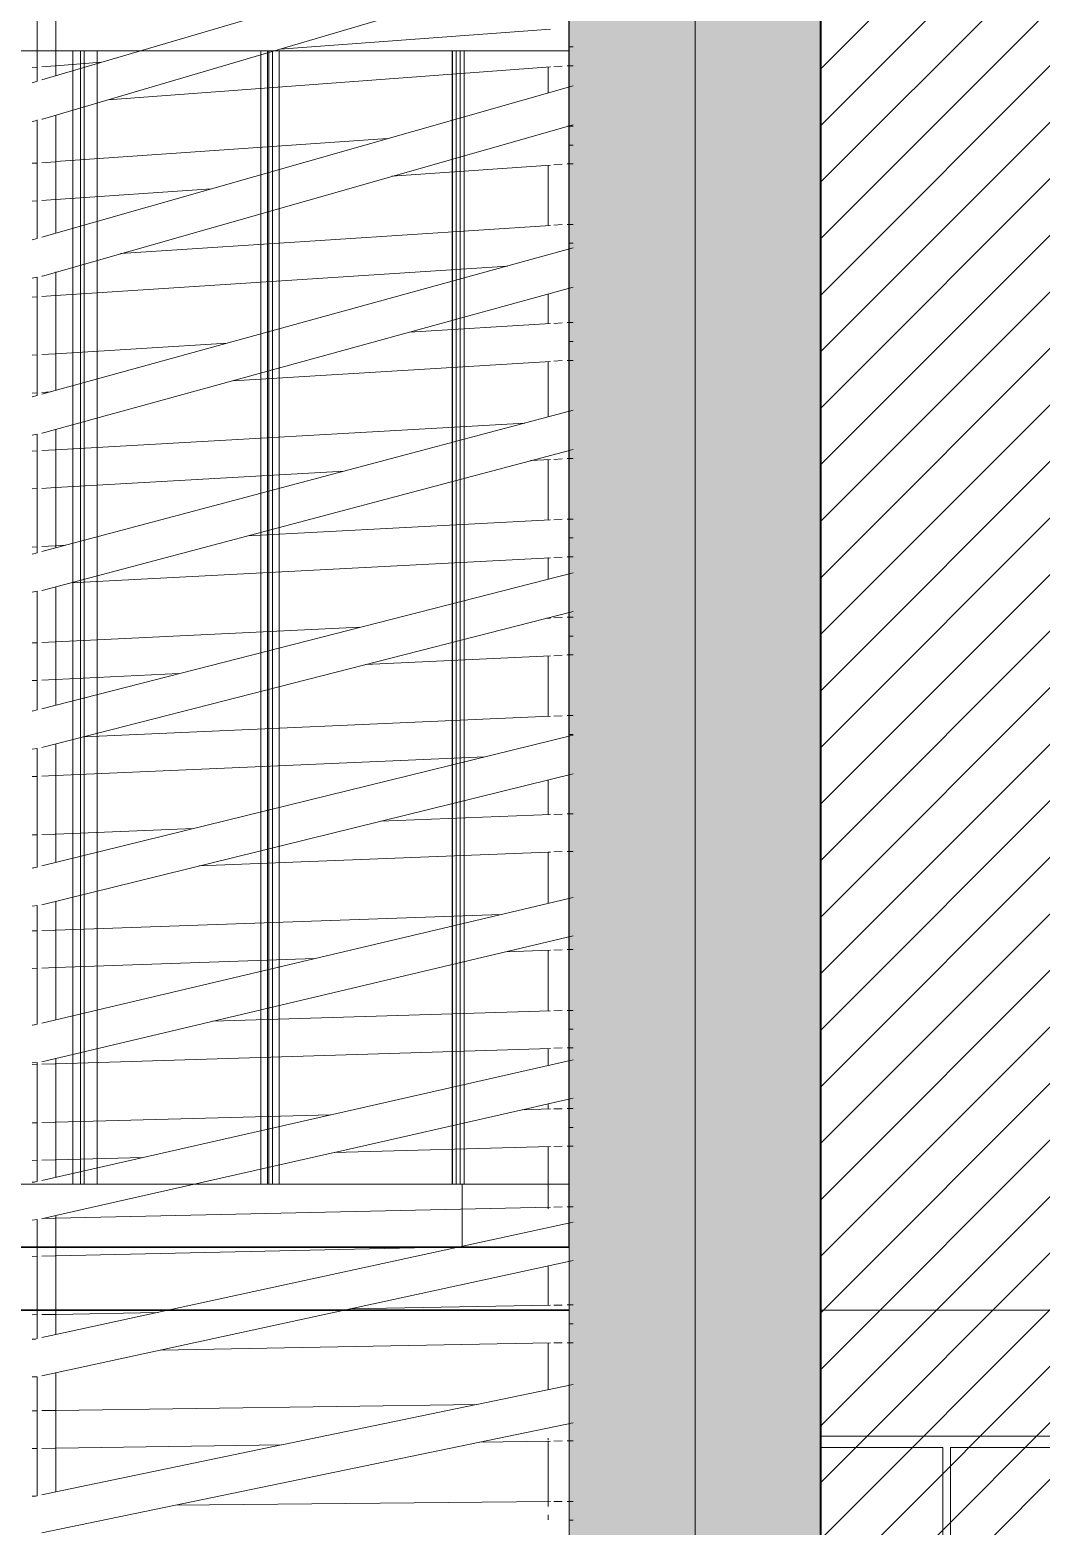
# Model space of a CAD drawing. Header units: millimetres. Extents: x 886808 to 1650903, y -1008069 to 230892.
# Drawn here: x 1019526 to 1020330, y -559522 to -558334 of the extents above; entities that cross this region are included whole.
import ezdxf
from ezdxf.xclip import XClip

# ---------------------------------------------------------------- set-up
doc = ezdxf.new("R2010")
doc.units = ezdxf.units.MM
doc.header["$XCLIPFRAME"] = 0
doc.linetypes.add('ACAD_ISO07W100', pattern=[3, 0, -3])
doc.linetypes.add('CENTER', pattern=[2, 1.25, -0.25, 0.25, -0.25])
doc.layers.get('0').update_dxf_attribs({"lineweight": 0})
for name, color, linetype, lineweight in [('0.NETMANHNHAT-0.05', 251, 'Continuous', 0), ('01- NET TUONG- 242', 242, 'Continuous', 40), ('8l NET TO', 8, 'Continuous', 9), ('A-GLAZ-CURT', 52, 'Continuous', 5), ('A-Wall', 113, 'Continuous', 30), ('A_Dim', 8, 'Continuous', 5), ('i_hatch', 250, 'Continuous', 0)]:
    doc.layers.add(name, color=color, linetype=linetype, lineweight=lineweight)
doc.layers.add('SCA1-ARC-1-concrete_block_1_c', color=141, linetype='Continuous')

# ---------------------------------------------------------------- blocks, each defined once
blk = doc.blocks.new('*U154')
at = {"linetype": 'ACAD_ISO07W100', "ltscale": 1000, "transparency": 33554636}
blk.add_wipeout([(0, 0), (0, 100), (13300, 100), (13300, 0)], dxfattribs=at)
at = {"layer": 'i_hatch', "transparency": 33554636}
h = blk.add_hatch(dxfattribs=at)
h.set_pattern_fill('BT-01', color=256, scale=10, angle=90, style=0, pattern_type=2)
h.set_pattern_definition([(140, (34848.997, -41770.634), (6.275213, 71.72602), [7.5, -82.5]), (85, (34849, -41770.634), (-75.21921, -13.87513), [6, -66]), (190.4514, (34849.52, -41764.66), (-68.94395, 57.85094), [6.37402, -70.11421]), (136.1842, (34829, -41770.63), (16.5519, 106.7241), [11.25, -123.75]), (186.6356, (34830.38, -41761.74), (-97.41179, 93.46627), [9.56103, -105.1713]), (81.1842, (34829, -41770.63), (-97.41186, 93.4662), [9, -99]), (111, (34833.997, -41760.634), (40.26189, 59.690705), [7.5, -82.5]), (56, (34834, -41760.634), (-72.515, 24.33153), [6, -66]), (161.4514, (34837.35, -41755.66), (-32.25305, 84.02226), [6.37402, -70.11421]), (127.5, (34848.997, -41770.634), (-33.289385, 1.215986), [0, -65.2, 0, -67, 0, -66.25]), (97.5, (34848.997, -41770.634), (-39.441171, 26.306954), [0, -38.2, 0, -63.7, 0, -25.25]), (57.5, (34848.997, -41792.934), (2.255487, 53.382244), [0, -25, 0, -78, 0, -103.5]), (47.5, (34848.997, -41802.934), (-10.0105, 58.318617), [0, -32.5, 0, -51.8, 0, -73.5]), (135, (34848.997, -41770.634), (-30.052038, -30.052038), []), (135, (34836.747, -41770.634), (-30.052038, -30.052038), [])])
h.paths.add_polyline_path([(13300, 0), (13300, 100), (0, 100), (0, 0)])
at = {"transparency": 33554636}
blk.add_lwpolyline([(0, 0), (0, 100), (13300, 100), (13300, 0)], close=True, dxfattribs=at)
blk = doc.blocks.new('*U155')
at = {"linetype": 'ACAD_ISO07W100', "ltscale": 1000, "transparency": 33554636}
blk.add_wipeout([(0, 0), (0, 100), (12500, 100), (12500, 0)], dxfattribs=at)
at = {"layer": 'i_hatch', "transparency": 33554636}
h = blk.add_hatch(dxfattribs=at)
h.set_pattern_fill('BT-01', color=256, scale=10, angle=90, style=0, pattern_type=2)
h.set_pattern_definition([(140, (34048.997, -41770.634), (6.275213, 71.72602), [7.5, -82.5]), (85, (34049, -41770.634), (-75.21921, -13.87513), [6, -66]), (190.4514, (34049.52, -41764.66), (-68.94395, 57.85094), [6.37402, -70.11421]), (136.1842, (34029, -41770.63), (16.5519, 106.7241), [11.25, -123.75]), (186.6356, (34030.38, -41761.74), (-97.41179, 93.46627), [9.56103, -105.1713]), (81.1842, (34029, -41770.63), (-97.41186, 93.4662), [9, -99]), (111, (34033.997, -41760.634), (40.26189, 59.690705), [7.5, -82.5]), (56, (34034, -41760.634), (-72.515, 24.33153), [6, -66]), (161.4514, (34037.35, -41755.66), (-32.25305, 84.02226), [6.37402, -70.11421]), (127.5, (34048.997, -41770.634), (-33.289385, 1.215986), [0, -65.2, 0, -67, 0, -66.25]), (97.5, (34048.997, -41770.634), (-39.441171, 26.306954), [0, -38.2, 0, -63.7, 0, -25.25]), (57.5, (34048.997, -41792.934), (2.255487, 53.382244), [0, -25, 0, -78, 0, -103.5]), (47.5, (34048.997, -41802.934), (-10.0105, 58.318617), [0, -32.5, 0, -51.8, 0, -73.5]), (135, (34048.997, -41770.634), (-30.052038, -30.052038), []), (135, (34036.747, -41770.634), (-30.052038, -30.052038), [])])
h.paths.add_polyline_path([(12500, 0), (12500, 100), (0, 100), (0, 0)])
at = {"transparency": 33554636}
blk.add_lwpolyline([(0, 0), (0, 100), (12500, 100), (12500, 0)], close=True, dxfattribs=at)
blk = doc.blocks.new('A$C721F1166')
at = {"layer": 'A-GLAZ-CURT', "transparency": 33554636}
blk.add_lwpolyline([(97, 9), (97, 291), (0, 291), (0, 300), (200, 300), (200, 291), (103, 291), (103, 9), (200, 9), (200, 0), (0, 0), (0, 9)], close=True, dxfattribs=at)
blk = doc.blocks.new('A$C14C457CE')
for p, q in [((7887.9, 2818.5), (8368.9, 2676.9)), ((7887.9, 2787.3), (8368.5, 2645.7)), ((8357.8, 2680.1), (8357.8, 2773.7)), ((8372.8, 2675.7), (8372.8, 2769.6)), ((8180, 2701.2), (7964.7, 2717.2)), ((7949.9, 2703.1), (7941.1, 2703.1)), ((7887.9, 2689), (8368.9, 2552)), ((7951.1, 2688.1), (7941.1, 2688.1)), ((7951.7, 2688.1), (7951.1, 2688.1)), ((7962.3, 2687.3), (7955.6, 2687.8)), ((8316.4, 2661.1), (7964.7, 2687.1)), ((7966.7, 2666.6), (7966.7, 2687)), ((8357.8, 2688.1), (8321.8, 2690.8)), ((8368.9, 2687.3), (8358.3, 2688)), ((8376.7, 2686.7), (8372.8, 2687)), ((8372.8, 2675.7), (8376.7, 2674.6)), ((7887.9, 2657.9), (8368.6, 2521)), ((7951.4, 2640.1), (7941.1, 2640.1)), ((8357.8, 2555.2), (8357.8, 2648.9)), ((8368.5, 2645.7), (8368.9, 2645.6)), ((8372.8, 2550.9), (8372.8, 2645)), ((8372.8, 2644.7), (8376.7, 2643.8)), ((8357.8, 2611.9), (8094.4, 2630.2)), ((7949.9, 2625.1), (7941.1, 2625.1)), ((7951.2, 2610.1), (7941.1, 2610.1)), ((7951.7, 2610.1), (7951.2, 2610.1)), ((7962.3, 2609.3), (7955.6, 2609.8)), ((8090.9, 2600.4), (7964.7, 2609.2)), ((7966.7, 2561.2), (7966.7, 2609)), ((8368.9, 2611.1), (8358.3, 2611.8)), ((8376.7, 2610.6), (8372.8, 2610.8)), ((8357.8, 2581.8), (8234.2, 2590.4)), ((8368.9, 2581), (8358.3, 2581.8)), ((8376.7, 2580.5), (8372.8, 2580.8)), ((7887.9, 2559.6), (8368.9, 2427.2)), ((7951.7, 2562.1), (7941.1, 2562.1)), ((7962.3, 2561.4), (7955.6, 2561.9)), ((8306.5, 2539), (7964.7, 2561.3)), ((7949.9, 2547.1), (7941.1, 2547.1)), ((8372.8, 2550.9), (8376.7, 2549.8)), ((7887.9, 2528.5), (8368.7, 2396.2)), ((8357.8, 2505.6), (7998.9, 2529)), ((8357.8, 2430.3), (8357.8, 2524.4)), ((8368.6, 2521), (8368.9, 2520.9)), ((8372.8, 2426.1), (8372.8, 2520.2)), ((8372.8, 2520.1), (8376.7, 2519.3)), ((7966.7, 2483.2), (7966.7, 2506.8)), ((8368.9, 2504.8), (8358.3, 2505.5)), ((8376.7, 2504.3), (8372.8, 2504.6)), ((7951.7, 2484.1), (7941.1, 2484.1)), ((7962.3, 2483.5), (7955.6, 2483.9)), ((8076.9, 2476.5), (7964.7, 2483.3)), ((7949.9, 2469.1), (7941.1, 2469.1)), ((8357.8, 2459.4), (8221.8, 2467.7)), ((8368.9, 2458.7), (8358.3, 2459.4)), ((7951.3, 2454.1), (7941.1, 2454.1)), ((7951.7, 2454.1), (7951.3, 2454.1)), ((7962.3, 2453.4), (7955.6, 2453.9)), ((8217.1, 2437.9), (7964.7, 2453.3)), ((7966.7, 2409.2), (7966.7, 2453.2)), ((8376.7, 2458.2), (8372.8, 2458.5)), ((7887.9, 2430.1), (8368.9, 2302.4)), ((8368.9, 2428.7), (8362, 2429.1)), ((8376.7, 2428.2), (8372.8, 2428.4)), ((8372.8, 2426.1), (8376.7, 2425.1)), ((8357.8, 2383.1), (7985.3, 2404.2)), ((7887.9, 2399.1), (8368.8, 2271.4)), ((8357.8, 2305.3), (8357.8, 2399.2)), ((8368.7, 2396.2), (8368.9, 2396.2)), ((8372.8, 2301.3), (8372.8, 2395.5)), ((8372.8, 2395.4), (8376.7, 2394.7)), ((7951.4, 2376.1), (7941.1, 2376.1)), ((7951.7, 2376.1), (7951.4, 2376.1)), ((8368.9, 2382.5), (8358.3, 2383.1)), ((8376.7, 2382.1), (8372.8, 2382.3)), ((7962.3, 2375.5), (7955.6, 2375.9)), ((7980.8, 2374.5), (7964.7, 2375.4)), ((7966.7, 2327.3), (7966.7, 2375.3)), ((8357.8, 2353.1), (8128.9, 2366.1)), ((8368.9, 2352.5), (8358.3, 2353.1)), ((8376.7, 2352.1), (8372.8, 2352.3)), ((7951.7, 2328.1), (7941.1, 2328.1)), ((7962.3, 2327.5), (7955.6, 2327.9)), ((8205.4, 2314.8), (7964.7, 2327.4)), ((7949.9, 2313.1), (7941.1, 2313.1)), ((8357.8, 2306.9), (8350.5, 2307.3)), ((8368.9, 2306.3), (8358.3, 2306.8)), ((8376.7, 2305.9), (8372.8, 2306.1)), ((7887.9, 2300.6), (8368.9, 2177.5)), ((7951.4, 2298.1), (7941.1, 2298.1)), ((7951.7, 2298.1), (7951.4, 2298.1)), ((7962.3, 2297.6), (7955.6, 2297.9)), ((8345.9, 2277.5), (7964.7, 2297.4)), ((7966.7, 2280.4), (7966.7, 2297.6)), ((8372.8, 2301.3), (8376.7, 2300.3)), ((7887.9, 2269.8), (8368.9, 2146.7)), ((8357.8, 2180.4), (8357.8, 2274.4)), ((8368.8, 2271.4), (8368.9, 2271.4)), ((8372.8, 2270.8), (8376.7, 2270.1)), ((8372.8, 2176.5), (8372.8, 2270.8)), ((7951.7, 2250.1), (7941.1, 2250.1)), ((7962.3, 2249.6), (7955.6, 2249.9)), ((7967.9, 2249.3), (7964.7, 2249.4)), ((7966.7, 2249.4), (7966.7, 2249.6)), ((7950, 2235.1), (7941.1, 2235.1)), ((8357.8, 2230.6), (8116.2, 2242.2)), ((8368.9, 2230.1), (8358.3, 2230.6)), ((8376.7, 2229.7), (8372.8, 2229.9)), ((7951.5, 2220.2), (7941.1, 2220.2)), ((7951.7, 2220.1), (7951.5, 2220.2)), ((7962.3, 2219.6), (7955.6, 2220)), ((8111.8, 2212.5), (7964.7, 2219.5)), ((7966.7, 2171.4), (7966.7, 2219.4)), ((8357.8, 2200.7), (8260.1, 2205.4)), ((8368.9, 2200.1), (8358.3, 2200.6)), ((8376.7, 2199.8), (8372.8, 2200)), ((8372.8, 2176.5), (8376.7, 2175.5)), ((8376.1, 2175.7), (8376.7, 2175.6)), ((7887.9, 2171.1), (8368.9, 2052.7)), ((7951.7, 2172), (7941.1, 2172)), ((7962.3, 2171.6), (7955.6, 2171.9)), ((8335.3, 2155.3), (7964.7, 2171.5)), ((7950, 2157.1), (7944.8, 2157.1)), ((7887.9, 2140.4), (8368.9, 2021.9)), ((8357.8, 2124.4), (8017, 2139.3)), ((8357.8, 2055.4), (8357.8, 2149.5)), ((8372.8, 2146), (8376.7, 2145.5)), ((8372.8, 2051.7), (8372.8, 2146)), ((7966.7, 2093.4), (7966.7, 2121)), ((8368.9, 2124), (8358.3, 2124.4)), ((8376.7, 2123.6), (8372.8, 2123.8)), ((7951.7, 2094), (7941.1, 2094)), ((7962.3, 2093.6), (7955.6, 2093.9)), ((8099.9, 2088.2), (7964.7, 2093.5)), ((8357.8, 2078), (8248.6, 2082.3)), ((8368.9, 2077.6), (8358.3, 2078)), ((8376.7, 2077.3), (8372.8, 2077.4)), ((7951.6, 2064.2), (7941.1, 2064.2)), ((7951.7, 2064.2), (7951.6, 2064.2)), ((7962.3, 2063.8), (7955.6, 2064.1)), ((7966.7, 2063.7), (7964.7, 2063.7)), ((8244, 2052.7), (7966.7, 2063.7)), ((7966.7, 2023), (7966.7, 2063.7)), ((8372.8, 2051.7), (8376.6, 2050.8)), ((8375.5, 2051.1), (8376.7, 2050.9)), ((7887.9, 2041.6), (8368.9, 1927.8)), ((8357.8, 1930.5), (8357.8, 2024.7)), ((8372.8, 2021.3), (8376.7, 2020.8)), ((8372.8, 1926.9), (8372.8, 2021.3)), ((7887.9, 2011), (8368.9, 1897.2)), ((8357.8, 2001.7), (8004, 2014.2)), ((8368.9, 2001.3), (8358.3, 2001.7)), ((8376.7, 2001.1), (8372.8, 2001.2)), ((7951.2, 1986.2), (7941.1, 1986.2)), ((7951.7, 1986.2), (7951.2, 1986.2)), ((7962.3, 1985.8), (7955.6, 1986.1)), ((8000.2, 1984.5), (7964.7, 1985.8)), ((7966.7, 1937.5), (7966.7, 1985.7)), ((8357.8, 1971.9), (8152, 1979.2)), ((8368.9, 1971.5), (8358.3, 1971.9)), ((8376.7, 1971.3), (8372.8, 1971.4)), ((7951.7, 1938), (7941.1, 1938)), ((7962.3, 1937.7), (7955.6, 1937.9)), ((8233.5, 1929.3), (7964.7, 1937.6)), ((8372.8, 1926.9), (8376.5, 1926.1)), ((8374.9, 1926.4), (8376.7, 1926.2)), ((7950, 1923.1), (7941.1, 1923.1)), ((7887.9, 1912.2), (8368.9, 1803)), ((7951.3, 1908.2), (7941.1, 1908.2)), ((7951.7, 1908.2), (7951.3, 1908.2)), ((7962.3, 1907.9), (7955.6, 1908.1)), ((8357.8, 1895.6), (7964.7, 1907.8)), ((7966.7, 1894.3), (7966.7, 1907.7)), ((8357.8, 1805.5), (8357.8, 1899.9)), ((8368.9, 1895.3), (8358.3, 1895.6)), ((8372.8, 1896.6), (8376.7, 1896.2)), ((8372.8, 1802.1), (8372.8, 1896.6)), ((8376.7, 1895), (8372.8, 1895.2)), ((7895.4, 1880), (7966.7, 1863.8)), ((7951.7, 1860), (7941.1, 1860)), ((7962.3, 1859.8), (7955.6, 1859.9)), ((7987.3, 1859.1), (7964.7, 1859.7)), ((7966.7, 1863.8), (7987.1, 1859.1)), ((7966.7, 1859.7), (7966.7, 1863.8)), ((7987.3, 1859.1), (8136.4, 1825.2)), ((8357.8, 1849.2), (8139.7, 1855)), ((7950, 1845.1), (7941.1, 1845.1)), ((8368.9, 1848.9), (8358.3, 1849.2)), ((8376.7, 1848.7), (8372.8, 1848.8)), ((7951.3, 1830.2), (7941.1, 1830.2)), ((7951.7, 1830.2), (7951.3, 1830.2)), ((7962.3, 1829.9), (7955.6, 1830.1)), ((8136.6, 1825.2), (7964.7, 1829.8)), ((7966.7, 1780.3), (7966.7, 1829.8)), ((8136.6, 1825.2), (8357.8, 1775)), ((8357.8, 1819.3), (8288.9, 1821.2)), ((8368.9, 1819), (8358.3, 1819.3)), ((8376.7, 1818.8), (8372.8, 1818.9)), ((8372.8, 1802.1), (8376.3, 1801.3)), ((8374.5, 1801.7), (8376.7, 1801.6)), ((7890.8, 1782.1), (8357.8, 1680.6)), ((7951.7, 1782.1), (7941.1, 1782.1)), ((7962.3, 1781.8), (7955.6, 1782)), ((8357.8, 1772.9), (7964.7, 1781.8)), ((8357.8, 1680.6), (8357.8, 1775)), ((8357.8, 1775), (8367.9, 1772.7)), ((8368.1, 1772.7), (8358.3, 1772.9)), ((8368.1, 1772.7), (8368.9, 1772.5)), ((8372.8, 1771.8), (8376.7, 1771.5)), ((8372.8, 1677.3), (8372.8, 1771.8)), ((7887.9, 1752.3), (8368.9, 1647.7)), ((8357.8, 1743), (8037.3, 1750.2)), ((7966.7, 1703.8), (7966.7, 1735.1)), ((8368.9, 1742.8), (8358.3, 1743)), ((8376.7, 1742.6), (8372.8, 1742.7)), ((7951.7, 1704.1), (7941.1, 1704.1)), ((7962.3, 1703.9), (7955.6, 1704)), ((8124.1, 1700.9), (7964.7, 1703.8)), ((7950, 1689.1), (7941.1, 1689.1)), ((8357.8, 1696.6), (8277.1, 1698.1)), ((8368.9, 1696.4), (8358.3, 1696.6)), ((8376.7, 1696.3), (8372.8, 1696.4)), ((8357.8, 1680.6), (8368.9, 1678.2)), ((8372.8, 1677.3), (8374.1, 1677)), ((8376.2, 1676.6), (8374.1, 1677)), ((8374.1, 1677), (8376.7, 1676.9)), ((7951.5, 1674.1), (7941.1, 1674.1)), ((7951.7, 1674.1), (7951.5, 1674.1)), ((7962.3, 1673.9), (7955.6, 1674.1)), ((8274.6, 1668.2), (7964.7, 1673.9)), ((7966.7, 1636.8), (7966.7, 1673.9)), ((7895.4, 1651.7), (8023.4, 1625.1)), ((8357.8, 1555.6), (8357.8, 1650.1)), ((8372.8, 1647.1), (8376.7, 1646.9)), ((8372.8, 1552.5), (8372.8, 1647.1)), ((7887.9, 1622.8), (8368.9, 1523)), ((8357.8, 1620.3), (8023.4, 1625.1)), ((8023.6, 1625.1), (8178.3, 1592.9)), ((8368.9, 1620.2), (8358.3, 1620.3)), ((8376.7, 1620.1), (8372.8, 1620.1)), ((7951.5, 1596.1), (7941.1, 1596.1)), ((7951.7, 1596.1), (7951.5, 1596.1)), ((7962.3, 1596), (7955.6, 1596.1)), ((8021.3, 1595.1), (7964.7, 1595.9)), ((7966.7, 1596.6), (7966.7, 1598.3)), ((7966.7, 1548), (7966.7, 1595.9)), ((8357.8, 1590.4), (8178.3, 1592.9)), ((8178.5, 1592.9), (8357.8, 1555.6)), ((8368.9, 1590.2), (8358.3, 1590.4)), ((8376.7, 1590.1), (8372.8, 1590.2)), ((7951.7, 1548.1), (7941.1, 1548.1)), ((7962.3, 1548), (7955.6, 1548.1)), ((8262.8, 1545), (7964.7, 1548)), ((7966.7, 1543.9), (7966.7, 1547.6)), ((8357.8, 1555.6), (8368.9, 1553.4)), ((8372.8, 1552.6), (8374, 1552.3)), ((8374, 1552.3), (8376.7, 1552.2)), ((7950, 1533.1), (7941.1, 1533.1)), ((7966.7, 1533.5), (7966.7, 1537.4))]:
    blk.add_line(p, q)
blk = doc.blocks.new('*U156')
at = {"linetype": 'ByBlock', "transparency": 33554636}
h = blk.add_hatch(dxfattribs=at)
h.set_pattern_fill('ANSI31', color=8, scale=10, angle=90, style=0)
h.set_pattern_definition([(135, (99.99, 11200), (-22.45064, -22.45064), [])])
h.paths.add_polyline_path([(0, 0), (200, 0), (200, 12200), (0, 12200)])
at = {"layer": '01- NET TUONG- 242', "linetype": 'ByBlock', "transparency": 33554636}
blk.add_lwpolyline([(0, 0), (200, 0), (200, 12200), (0, 12200)], close=True, dxfattribs=at)

msp = doc.modelspace()

# ---------------------------------------------------------------- linework, layer by layer
at = {"layer": '0.NETMANHNHAT-0.05', "transparency": 33554636}
for p, q in [((1018694.8, -558350.4), (1019869.8, -558350.4)), ((1019560.3, -558350.4), (1019560.3, -559250.4)), ((1019566.6, -559250.4), (1019566.6, -558350.4)), ((1019569.5, -558350.4), (1019569.5, -559250.4)), ((1019579.8, -559250.4), (1019579.8, -558350.4)), ((1019709.7, -558350.4), (1019709.7, -559250.4)), ((1019715.1, -559250.4), (1019715.1, -558350.4)), ((1019716.1, -559250.4), (1019716.1, -558350.4)), ((1019719.1, -558350.4), (1019719.1, -559250.4)), ((1019724.3, -559250.4), (1019724.3, -558350.4)), ((1019861.8, -558350.4), (1019861.8, -559250.4)), ((1019862, -559250.4), (1019862, -558350.4)), ((1019865, -558350.4), (1019865, -559250.4)), ((1019868.3, -559250.4), (1019868.3, -558350.4)), ((1019869.8, -558350.4), (1020154.8, -558350.4)), ((1019871.3, -558350.4), (1019871.3, -559250.4)), ((1020018.3, -559250.4), (1020018.3, -558350.4)), ((1020021.3, -558350.4), (1020021.3, -559250.4)), ((1019869.8, -559250.4), (1018694.8, -559250.4)), ((1020154.8, -559250.4), (1019869.8, -559250.4)), ((1019869.8, -559300.4), (1019869.8, -559250.4))]:
    msp.add_line(p, q, dxfattribs=at)
at = {"layer": '8l NET TO', "color": 251, "linetype": 'CENTER', "ltscale": 1000, "true_color": 0x636466, "transparency": 33554636}
for p, q in [((1020154.8, -567025.6), (1020154.8, -548441.2)), ((1015649, -559350.4), (1060209.9, -559350.4))]:
    msp.add_line(p, q, dxfattribs=at)
at = {"layer": 'A-Wall', "transparency": 33554636}
msp.add_lwpolyline([(1019954.8, -559300.4), (1019954.8, -551050.4), (1020054.8, -551050.4), (1020054.8, -559300.4)], dxfattribs=at)
for points in [[(1018669.8, -559350.4), (1020154.8, -559350.4), (1020154.8, -559300.4), (1018669.8, -559300.4)], [(1018669.8, -559350.4), (1020154.8, -559350.4), (1020154.8, -559550.4), (1018669.8, -559550.4)]]:
    msp.add_lwpolyline(points, close=True, dxfattribs=at)

# ---------------------------------------------------------------- next in the draw order: block references
at = {"transparency": 33554636, "xscale": -1, "rotation": 270}
msp.add_blockref('*U154', (1020054.8, -563550.4), dxfattribs=at)

# ---------------------------------------------------------------- next in the draw order: block references
msp.add_blockref('*U155', (1019954.8, -563550.4), dxfattribs=at)
at = {"layer": 'A_Dim', "transparency": 33554636, "xscale": -1}
msp.add_blockref('A$C721F1166', (1020354.8, -559750.4), dxfattribs=at)
at = {"layer": 'SCA1-ARC-1-concrete_block_1_c', "linetype": 'ByBlock', "transparency": 33554636, "xscale": -1}
msp.add_blockref('*U156', (1020354.8, -563550.4), dxfattribs=at)

# ---------------------------------------------------------------- next in the draw order: block references
at = {"layer": 'A_Dim', "transparency": 33554483}
ref = msp.add_blockref('A$C14C457CE', (1027904.8, -561050.4), dxfattribs=dict(at, xscale=-1))
XClip(ref).set_block_clipping_path([(7946.8262406772, -441.4141993674), (10608.649371153, 4022.528169149)])

doc.saveas('drawing.dxf')
